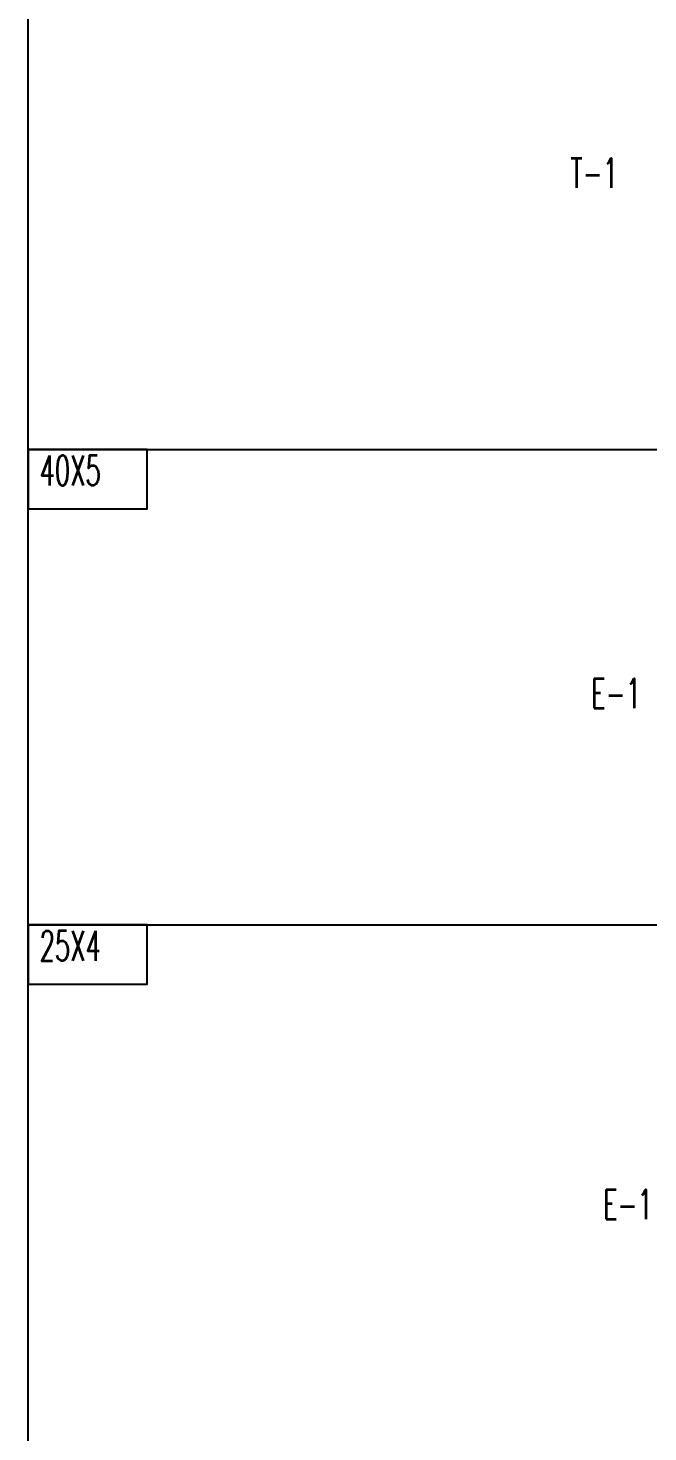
# Model space of a CAD drawing. Header units: millimetres. Extents: x 44190 to 77260, y -67199 to -50358.
# Drawn here: x 57471 to 57992, y -54104 to -52926 of the extents above; entities that cross this region are included whole.
import ezdxf
from ezdxf.enums import TextEntityAlignment as Align

# ---------------------------------------------------------------- set-up
doc = ezdxf.new("R2010")
doc.units = ezdxf.units.MM
doc.header["$LTSCALE"] = 3
doc.layers.add('@.VISIBLE', color=7, linetype='Continuous')
doc.layers.add('dim', color=7, linetype='Continuous')
doc.styles.add('Ann_w01', font='romans.shx', dxfattribs={"width": 0.6, "bigfont": 'chineset.shx'})

msp = doc.modelspace()

# ---------------------------------------------------------------- linework, layer by layer
for p, q in [((57471.29, -53279.56), (62010.49, -53279.56)), ((57471.29, -53678.67), (58798.1, -53678.67))]:
    msp.add_line(p, q)
msp.add_lwpolyline([(57471.29, -50357.53), (62010.49, -50357.53), (62010.49, -54149.32), (57471.29, -54149.32)], close=True)
at = {"layer": '@.VISIBLE'}
for points in [[(57471.29, -53329.56), (57571.29, -53329.56), (57571.29, -53279.56), (57471.29, -53279.56)], [(57471.29, -53728.67), (57571.29, -53728.67), (57571.29, -53678.67), (57471.29, -53678.67)]]:
    msp.add_lwpolyline(points, close=True, dxfattribs=at)

# ---------------------------------------------------------------- texts
at = {"layer": 'dim', "color": 0, "style": 'Ann_w01', "width": 0.6}
for s, p in [('T-1', (57946.83, -53047.46)), ('E-1', (57965.18, -53484.42)), ('E-1', (57975.08, -53913.38))]:
    msp.add_text(s, height=25, dxfattribs=at).set_placement(p, align=Align.MIDDLE_CENTER)
at = {"layer": 'dim', "color": 1, "style": 'Ann_w01', "width": 0.6}
for s, p in [('40X5', (57480.99, -53317.19)), ('25X4', (57480.99, -53716.31))]:
    msp.add_text(s, height=25, dxfattribs=at).set_placement(p, align=Align.BOTTOM_LEFT)

doc.saveas('drawing.dxf')
